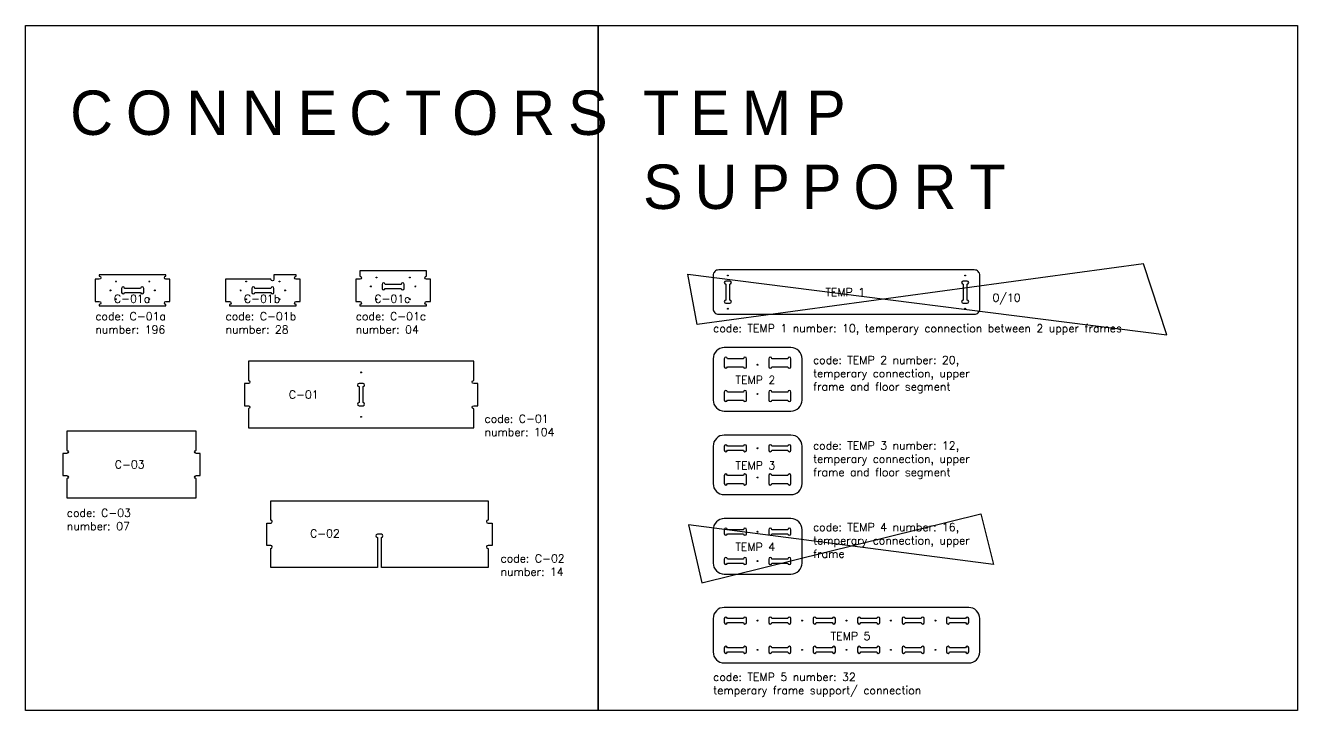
# Model space of a CAD drawing. Header units: millimetres. Extents: x -2063935 to 28085, y -14264 to 11271.
# Drawn here: x -811 to 4913, y -9767 to -6681 of the extents above; entities that cross this region are included whole.
import ezdxf

# ---------------------------------------------------------------- set-up
doc = ezdxf.new("R2010")
doc.units = ezdxf.units.MM
for name, color, linetype in [('ATTENTION', 30, 'Continuous'), ('codes', 1, 'Continuous'), ('collection', 9, 'Continuous'), ('drill holes d4mm x 30mm screws', 7, 'Continuous'), ('drill holes d4mm x 50mm screws', 3, 'Continuous'), ('text', 4, 'Continuous')]:
    doc.layers.add(name, color=color, linetype=linetype)
doc.styles.get("Standard").update_dxf_attribs({"font": 'romans.shx'})

msp = doc.modelspace()

# ---------------------------------------------------------------- linework, layer by layer
at = {"color": 2}
for points in [[(2308.48942, -7982.01898), (3458.48942, -7982.01898, 0.4142135624), (3483.48942, -7957.01898), (3483.48942, -7807.01898, 0.4142135624), (3458.48942, -7782.01898), (2308.48942, -7782.01898, 0.4142135624), (2283.48942, -7807.01898), (2283.48942, -7957.01898, 0.4142135624)], [(993.41155, -7944.25543), (993.41155, -7938.25543, -1), (993.41155, -7924.25543), (1011.41155, -7924.25543), (1011.41155, -7824.25543), (993.41155, -7824.25543, -1), (993.41155, -7810.25543), (993.41155, -7786.25543), (693.41155, -7786.25543), (693.41155, -7810.25543, -1), (693.41155, -7824.25543), (675.41155, -7824.25543), (675.41155, -7924.25543), (693.41155, -7924.25543, -1), (693.41155, -7938.25543), (693.41155, -7944.25543)], [(793.41155, -7847.25543), (793.41155, -7865.25543, 1), (807.41155, -7865.25543), (879.41155, -7865.25543, 1), (893.41155, -7865.25543), (893.41155, -7847.25543, 1), (879.41155, -7847.25543), (807.41155, -7847.25543, 1)], [(2340.48942, -7932.01898), (2358.48942, -7932.01898, 1), (2358.48942, -7918.01898), (2358.48942, -7846.01898, 1), (2358.48942, -7832.01898), (2340.48942, -7832.01898, 1), (2340.48942, -7846.01898), (2340.48942, -7918.01898, 1)], [(3408.48942, -7932.01898), (3426.48942, -7932.01898, 1), (3426.48942, -7918.01898), (3426.48942, -7846.01898, 1), (3426.48942, -7832.01898), (3408.48942, -7832.01898, 1), (3408.48942, -7846.01898), (3408.48942, -7918.01898, 1)], [(-378.58845, -7865.25543), (-378.58845, -7883.25543, 1), (-364.58845, -7883.25543), (-292.58845, -7883.25543, 1), (-278.58845, -7883.25543), (-278.58845, -7865.25543, 1), (-292.58845, -7865.25543), (-364.58845, -7865.25543, 1)], [(207.41155, -7865.25543), (207.41155, -7883.25543, 1), (221.41155, -7883.25543), (293.41155, -7883.25543, 1), (307.41155, -7883.25543), (307.41155, -7865.25543, 1), (293.41155, -7865.25543), (221.41155, -7865.25543, 1)], [(2683.48942, -8368.01898), (2683.48942, -8182.01898, 0.4142135624), (2633.48942, -8132.01898), (2333.48942, -8132.01898, 0.4142135624), (2283.48942, -8182.01898), (2283.48942, -8368.01898, 0.4142135624), (2333.48942, -8418.01898), (2633.48942, -8418.01898, 0.4142135624)], [(2433.48942, -8218.01898), (2433.48942, -8182.01898, 1), (2419.48942, -8182.01898), (2347.48942, -8182.01898, 1), (2333.48942, -8182.01898), (2333.48942, -8218.01898, 1), (2347.48942, -8218.01898), (2419.48942, -8218.01898, 1)], [(2633.48942, -8218.01898), (2633.48942, -8182.01898, 1), (2619.48942, -8182.01898), (2547.48942, -8182.01898, 1), (2533.48942, -8182.01898), (2533.48942, -8218.01898, 1), (2547.48942, -8218.01898), (2619.48942, -8218.01898, 1)], [(1206.22583, -8493.60178), (1206.22583, -8407.60178, -1), (1206.22583, -8393.60178), (1224.22583, -8393.60178), (1224.22583, -8293.60178), (1206.22583, -8293.60178, -1), (1206.22583, -8279.60178), (1206.22583, -8193.60178), (192.22583, -8193.60178), (192.22583, -8279.60178, -1), (192.22583, -8293.60178), (174.22583, -8293.60178), (174.22583, -8393.60178), (192.22583, -8393.60178, -1), (192.22583, -8407.60178), (192.22583, -8493.60178)], [(708.22583, -8293.60178), (690.22583, -8293.60178, 1), (690.22583, -8307.60178), (690.22583, -8379.60178, 1), (690.22583, -8393.60178), (708.22583, -8393.60178, 1), (708.22583, -8379.60178), (708.22583, -8307.60178, 1)], [(2433.48942, -8368.01898), (2433.48942, -8332.01898, 1), (2419.48942, -8332.01898), (2347.48942, -8332.01898, 1), (2333.48942, -8332.01898), (2333.48942, -8368.01898, 1), (2347.48942, -8368.01898), (2419.48942, -8368.01898, 1)], [(2633.48942, -8368.01898), (2633.48942, -8332.01898, 1), (2619.48942, -8332.01898), (2547.48942, -8332.01898, 1), (2533.48942, -8332.01898), (2533.48942, -8368.01898, 1), (2547.48942, -8368.01898), (2619.48942, -8368.01898, 1)], [(-42.86043, -8808.40776), (-42.86043, -8722.40776, -1), (-42.86043, -8708.40776), (-24.86043, -8708.40776), (-24.86043, -8608.40776), (-42.86043, -8608.40776, -1), (-42.86043, -8594.40776), (-42.86043, -8508.40776), (-624.86043, -8508.40776), (-624.86043, -8594.40776, -1), (-624.86043, -8608.40776), (-642.86043, -8608.40776), (-642.86043, -8708.40776), (-624.86043, -8708.40776, -1), (-624.86043, -8722.40776), (-624.86043, -8808.40776)], [(2683.48942, -8744.25754), (2683.48942, -8576.25754, 0.4142135624), (2633.48942, -8526.25754), (2333.48942, -8526.25754, 0.4142135624), (2283.48942, -8576.25754), (2283.48942, -8744.25754, 0.4142135624), (2333.48942, -8794.25754), (2633.48942, -8794.25754, 0.4142135624)], [(2433.48942, -8594.25754), (2433.48942, -8576.25754, 1), (2419.48942, -8576.25754), (2347.48942, -8576.25754, 1), (2333.48942, -8576.25754), (2333.48942, -8594.25754, 1), (2347.48942, -8594.25754), (2419.48942, -8594.25754, 1)], [(2633.48942, -8594.25754), (2633.48942, -8576.25754, 1), (2619.48942, -8576.25754), (2547.48942, -8576.25754, 1), (2533.48942, -8576.25754), (2533.48942, -8594.25754, 1), (2547.48942, -8594.25754), (2619.48942, -8594.25754, 1)], [(2433.48942, -8744.25754), (2433.48942, -8708.25754, 1), (2419.48942, -8708.25754), (2347.48942, -8708.25754, 1), (2333.48942, -8708.25754), (2333.48942, -8744.25754, 1), (2347.48942, -8744.25754), (2419.48942, -8744.25754, 1)], [(2633.48942, -8744.25754), (2633.48942, -8708.25754, 1), (2619.48942, -8708.25754), (2547.48942, -8708.25754, 1), (2533.48942, -8708.25754), (2533.48942, -8744.25754, 1), (2547.48942, -8744.25754), (2619.48942, -8744.25754, 1)], [(772.46181, -9122.91726), (292.46181, -9122.91726), (292.46181, -9036.91726, 1), (292.46181, -9022.91726), (274.46181, -9022.91726), (274.46181, -8922.91726), (292.46181, -8922.91726, 1), (292.46181, -8908.91726), (292.46181, -8822.91726), (1270.46181, -8822.91726), (1270.46181, -8908.91726, 1), (1270.46181, -8922.91726), (1288.46181, -8922.91726), (1288.46181, -9022.91726), (1270.46181, -9022.91726, 1), (1270.46181, -9036.91726), (1270.46181, -9122.91726), (790.46181, -9122.91726), (790.46181, -8986.91726, 1), (790.46181, -8972.91726), (772.46181, -8972.91726, 1), (772.46181, -8986.91726)], [(2683.48942, -9102.49611), (2683.48942, -8952.49611, 0.4142135624), (2633.48942, -8902.49611), (2333.48942, -8902.49611, 0.4142135624), (2283.48942, -8952.49611), (2283.48942, -9102.49611, 0.4142135624), (2333.48942, -9152.49611), (2633.48942, -9152.49611, 0.4142135624)], [(2433.48942, -8970.49611), (2433.48942, -8952.49611, 1), (2419.48942, -8952.49611), (2347.48942, -8952.49611, 1), (2333.48942, -8952.49611), (2333.48942, -8970.49611, 1), (2347.48942, -8970.49611), (2419.48942, -8970.49611, 1)], [(2633.48942, -8970.49611), (2633.48942, -8952.49611, 1), (2619.48942, -8952.49611), (2547.48942, -8952.49611, 1), (2533.48942, -8952.49611), (2533.48942, -8970.49611, 1), (2547.48942, -8970.49611), (2619.48942, -8970.49611, 1)], [(2433.48942, -9102.49611), (2433.48942, -9084.49611, 1), (2419.48942, -9084.49611), (2347.48942, -9084.49611, 1), (2333.48942, -9084.49611), (2333.48942, -9102.49611, 1), (2347.48942, -9102.49611), (2419.48942, -9102.49611, 1)], [(2633.48942, -9102.49611), (2633.48942, -9084.49611, 1), (2619.48942, -9084.49611), (2547.48942, -9084.49611, 1), (2533.48942, -9084.49611), (2533.48942, -9102.49611, 1), (2547.48942, -9102.49611), (2619.48942, -9102.49611, 1)], [(3483.48942, -9502.49611), (3483.48942, -9352.49611, 0.4142135624), (3433.48942, -9302.49611), (2333.48942, -9302.49611, 0.4142135624), (2283.48942, -9352.49611), (2283.48942, -9502.49611, 0.4142135624), (2333.48942, -9552.49611), (3433.48942, -9552.49611, 0.4142135624)], [(2433.48942, -9370.49611), (2433.48942, -9352.49611, 1), (2419.48942, -9352.49611), (2347.48942, -9352.49611, 1), (2333.48942, -9352.49611), (2333.48942, -9370.49611, 1), (2347.48942, -9370.49611), (2419.48942, -9370.49611, 1)], [(2633.48942, -9370.49611), (2633.48942, -9352.49611, 1), (2619.48942, -9352.49611), (2547.48942, -9352.49611, 1), (2533.48942, -9352.49611), (2533.48942, -9370.49611, 1), (2547.48942, -9370.49611), (2619.48942, -9370.49611, 1)], [(2833.48942, -9370.49611), (2833.48942, -9352.49611, 1), (2819.48942, -9352.49611), (2747.48942, -9352.49611, 1), (2733.48942, -9352.49611), (2733.48942, -9370.49611, 1), (2747.48942, -9370.49611), (2819.48942, -9370.49611, 1)], [(3033.48942, -9370.49611), (3033.48942, -9352.49611, 1), (3019.48942, -9352.49611), (2947.48942, -9352.49611, 1), (2933.48942, -9352.49611), (2933.48942, -9370.49611, 1), (2947.48942, -9370.49611), (3019.48942, -9370.49611, 1)], [(3233.48942, -9370.49611), (3233.48942, -9352.49611, 1), (3219.48942, -9352.49611), (3147.48942, -9352.49611, 1), (3133.48942, -9352.49611), (3133.48942, -9370.49611, 1), (3147.48942, -9370.49611), (3219.48942, -9370.49611, 1)], [(3433.48942, -9370.49611), (3433.48942, -9352.49611, 1), (3419.48942, -9352.49611), (3347.48942, -9352.49611, 1), (3333.48942, -9352.49611), (3333.48942, -9370.49611, 1), (3347.48942, -9370.49611), (3419.48942, -9370.49611, 1)], [(2433.48942, -9502.49611), (2433.48942, -9484.49611, 1), (2419.48942, -9484.49611), (2347.48942, -9484.49611, 1), (2333.48942, -9484.49611), (2333.48942, -9502.49611, 1), (2347.48942, -9502.49611), (2419.48942, -9502.49611, 1)], [(2633.48942, -9502.49611), (2633.48942, -9484.49611, 1), (2619.48942, -9484.49611), (2547.48942, -9484.49611, 1), (2533.48942, -9484.49611), (2533.48942, -9502.49611, 1), (2547.48942, -9502.49611), (2619.48942, -9502.49611, 1)], [(2833.48942, -9502.49611), (2833.48942, -9484.49611, 1), (2819.48942, -9484.49611), (2747.48942, -9484.49611, 1), (2733.48942, -9484.49611), (2733.48942, -9502.49611, 1), (2747.48942, -9502.49611), (2819.48942, -9502.49611, 1)], [(3033.48942, -9502.49611), (3033.48942, -9484.49611, 1), (3019.48942, -9484.49611), (2947.48942, -9484.49611, 1), (2933.48942, -9484.49611), (2933.48942, -9502.49611, 1), (2947.48942, -9502.49611), (3019.48942, -9502.49611, 1)], [(3233.48942, -9502.49611), (3233.48942, -9484.49611, 1), (3219.48942, -9484.49611), (3147.48942, -9484.49611, 1), (3133.48942, -9484.49611), (3133.48942, -9502.49611, 1), (3147.48942, -9502.49611), (3219.48942, -9502.49611, 1)], [(3433.48942, -9502.49611), (3433.48942, -9484.49611, 1), (3419.48942, -9484.49611), (3347.48942, -9484.49611, 1), (3333.48942, -9484.49611), (3333.48942, -9502.49611, 1), (3347.48942, -9502.49611), (3419.48942, -9502.49611, 1)]]:
    msp.add_lwpolyline(points, format="xyb", close=True, dxfattribs=at)
for points in [[(-478.58845, -7804.25543), (-478.58845, -7810.25543, -1), (-478.58845, -7824.25543), (-496.58845, -7824.25543), (-496.58845, -7924.25543), (-478.58845, -7924.25543, -1), (-478.58845, -7938.25543), (-478.58845, -7944.25543), (-178.58845, -7944.25543), (-178.58845, -7938.25543, -1), (-178.58845, -7924.25543), (-160.58845, -7924.25543), (-160.58845, -7824.25543), (-178.58845, -7824.25543, -1), (-178.58845, -7810.25543), (-178.58845, -7804.25543), (-478.58845, -7804.25543)], [(89.41155, -7824.25543), (89.41155, -7924.25543), (107.41155, -7924.25543, -1), (107.41155, -7938.25543), (107.41155, -7944.25543), (407.41155, -7944.25543), (407.41155, -7938.25543, -1), (407.41155, -7924.25543), (425.41155, -7924.25543), (425.41155, -7824.25543), (407.41155, -7824.25543, -1), (407.41155, -7810.25543), (407.41155, -7804.25543), (307.41155, -7804.25543), (307.41155, -7824.25543, -1), (293.41155, -7824.25543), (89.41155, -7824.25543)]]:
    msp.add_lwpolyline(points, format="xyb", dxfattribs=at)
at = {"layer": 'ATTENTION'}
for points in [[(2169.00092, -7801.24839), (4324.39568, -8074.1659), (4219.35698, -7755.0623), (2211.0164, -8027.97987), (2169.00092, -7801.24839)], [(2232.02414, -9191.0285), (3488.28742, -8880.32235), (3545.0164, -9109.69189), (2173.20249, -8930.70713), (2232.02414, -9191.0285)]]:
    msp.add_lwpolyline(points, dxfattribs=at)
at = {"layer": 'collection'}
for points in [[(-811.05897, -6680.75254), (1766.87435, -6680.75254), (1766.87435, -9767.00382), (-811.05897, -9767.00382)], [(1766.87435, -6680.75254), (4913.30924, -6680.75254), (4913.30924, -9767.00382), (1766.87435, -9767.00382)]]:
    msp.add_lwpolyline(points, close=True, dxfattribs=at)
at = {"layer": 'drill holes d4mm x 30mm screws'}
for centre in [(-403.58845, -7834.25543), (-253.58845, -7834.25543), (182.41155, -7834.25543), (332.41155, -7834.25543), (768.41155, -7816.25543), (918.41155, -7816.25543), (-403.58845, -7914.25543), (-253.58845, -7914.25543), (182.41155, -7914.25543), (332.41155, -7914.25543), (768.41155, -7914.25543), (918.41155, -7914.25543)]:
    msp.add_circle(centre, 2, dxfattribs=at)
at = {"layer": 'drill holes d4mm x 50mm screws'}
for centre in [(2349.48942, -7807.01898), (3417.48942, -7807.01898), (-428.58845, -7874.25543), (-228.58845, -7874.25543), (157.41155, -7874.25543), (357.41155, -7874.25543), (743.41155, -7856.25543), (943.41155, -7856.25543), (2349.48942, -7957.01898), (3417.48942, -7957.01898), (699.22583, -8243.60178), (2483.48942, -8209.01898), (2483.48942, -8341.01898), (699.22583, -8443.60178), (2483.48942, -8585.25754), (2483.48942, -8717.25754), (2483.48942, -8961.49611), (2483.48942, -9093.49611), (2483.48942, -9361.49611), (2683.48942, -9361.49611), (2883.48942, -9361.49611), (3083.48942, -9361.49611), (3283.48942, -9361.49611), (2483.48942, -9493.49611), (2683.48942, -9493.49611), (2883.48942, -9493.49611), (3083.48942, -9493.49611), (3283.48942, -9493.49611)]:
    msp.add_circle(centre, 2, dxfattribs=at)

# ---------------------------------------------------------------- texts
at = {"layer": 'codes', "char_height": 36, "attachment_point": 4}
for s, insert in [('\\pi84.143;C-01a', (-497.34165, -7911.87695)), ('\\pi83.286;C-01b', (88.65835, -7911.87695)), ('\\pi84.143;C-01c', (674.65835, -7911.87695)), ('\\pi73.857;TEMP 1', (2714.48942, -7882.27771)), ('\\pi68.714;TEMP 2', (2315.48991, -8277.61859)), ('\\pi104.71;C-01', (269.51784, -8343.60178)), ('\\pi99.571;C-03', (-508.65018, -8658.40776)), ('\\pi68.714;TEMP 3', (2315.48991, -8662.85716)), ('\\pi99.571;C-02', (369.79636, -8969.09812)), ('\\pi67.857;TEMP 4', (2315.48991, -9030.09572)), ('\\pi68.714;TEMP 5', (2743.59534, -9431.25414))]:
    msp.add_mtext_dynamic_manual_height_columns(s, width=338, gutter_width=1, heights=[36], dxfattribs=dict(at, insert=insert))
at = {"layer": 'collection', "char_height": 200, "attachment_point": 1}
for s, insert in [('{\\fFranklin Gothic Medium|b0|i0|c0|p34;\\T1.3;CONNECTORS}', (-610.012, -6974.01518)), ('{\\fFranklin Gothic Medium|b0|i0|c0|p34;\\T1.3;TEMP SUPPORT}', (1967.92132, -6974.01518))]:
    msp.add_mtext_dynamic_manual_height_columns(s, width=1964.1991868, gutter_width=1, heights=[0], dxfattribs=dict(at, insert=insert))
at = {"layer": 'text', "char_height": 36, "attachment_point": 1}
for s, width, heights, insert in [('0/10', 133.0311663, [0], (3540.7067, -7889.24612)), ('code: C-01a\\Pnumber: 196', 359.6973275, [143.46725], (-496.58845, -7972.80904)), ('code: C-01b\\Pnumber: 28', 356.4340626, [127.4419], (89.41155, -7972.80904)), ('code: C-01c\\Pnumber: 04', 375.9742071, [117.75927], (675.41155, -7972.80904)), ('code: TEMP 1 number: 10, temperary connection between 2 upper frames', 2570.7656892, [142.05087], (2283.48942, -8027.16183)), ('code: TEMP 2 number: 20, temperary connection, upper frame and floor segment', 781.9440394, [287.20422], (2732.85519, -8169.88396)), ('code: C-01\\Pnumber: 104', 478.0833299, [287.41058], (1254.76016, -8434.47111)), ('code: TEMP 3 number: 12, temperary connection, upper frame and floor segment', 781.9440394, [287.20422], (2732.85519, -8555.12252)), ('code: C-03 number: 07', 447.903786, [128.29747], (-624.86043, -8858.37253)), ('code: TEMP 4 number: 16, temperary connection, upper frame', 781.9440394, [287.20422], (2732.85519, -8922.36109)), ('code: C-02\\Pnumber: 14', 410.0192068, [207.2254], (1326.92654, -9063.7866)), ('code: TEMP 5 number: 32\\Ptemperary frame support/ connection', 1167.1024491, [142.05087], (2283.48942, -9597.63897))]:
    msp.add_mtext_dynamic_manual_height_columns(s, width=width, gutter_width=1, heights=heights, dxfattribs=dict(at, insert=insert))

doc.saveas('drawing.dxf')
